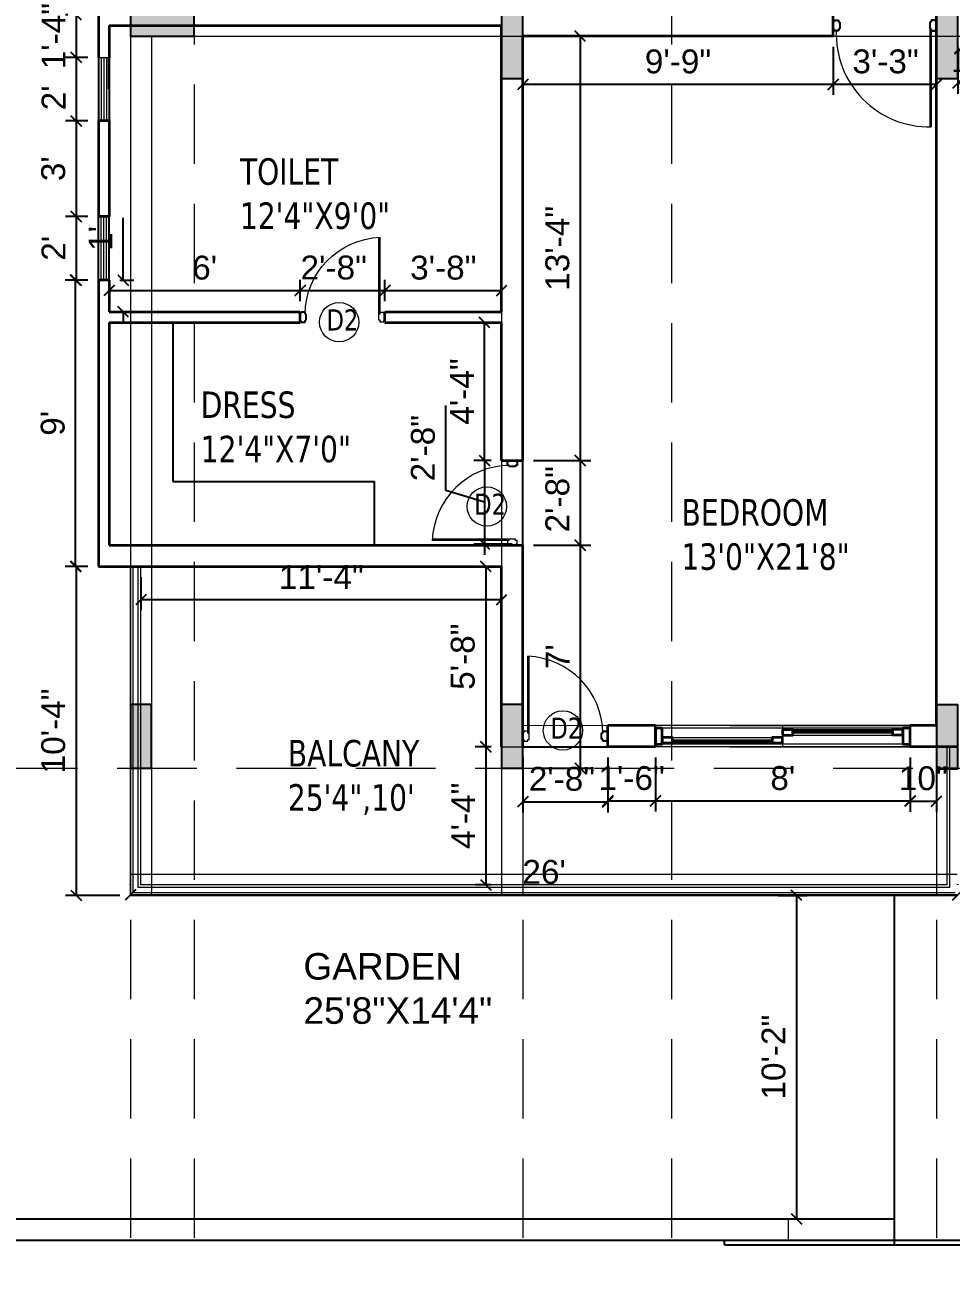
# Model space of a CAD drawing. Header units: inches. Extents: x 127248 to 130601, y 247968 to 250486.
# Drawn here: x 129869.2 to 130218.5, y 249375.8 to 249843.5 of the extents above; entities that cross this region are included whole.
import ezdxf

# ---------------------------------------------------------------- set-up
doc = ezdxf.new("R2010")
doc.units = ezdxf.units.IN
doc.header["$LTSCALE"] = 10
doc.header["$MEASUREMENT"] = 0
doc.header["$PDMODE"] = 35
doc.linetypes.add('DASHED2', pattern=[0.375, 0.25, -0.125])
doc.layers.get('0').update_dxf_attribs({"linetype": 'CONTINUOUS'})
doc.layers.get('Defpoints').update_dxf_attribs({"linetype": 'CONTINUOUS'})
for name, color, linetype, lineweight in [('beam', 1, 'CONTINUOUS', 20), ('elevation wall', 255, 'CONTINUOUS', 5), ('FACE LINE', 254, 'CONTINUOUS', 15), ('Frame', 35, 'CONTINUOUS', 25), ('TEXT', 254, 'CONTINUOUS', 25), ('wall final', 7, 'CONTINUOUS', 35), ('WALL HATCH', 250, 'CONTINUOUS', 35), ('walls', 7, 'CONTINUOUS', 15), ('window', 150, 'CONTINUOUS', 15)]:
    doc.layers.add(name, color=color, linetype=linetype, lineweight=lineweight)
for name, color, linetype, lineweight, true_color in [('dimention', 7, 'CONTINUOUS', 9, 0x242424), ('DOOR', 7, 'CONTINUOUS', 15, 0x994d00), ('glass window', 7, 'CONTINUOUS', 20, 0x148aff)]:
    doc.layers.add(name, color=color, linetype=linetype, lineweight=lineweight, true_color=true_color)
doc.layers.add('dimn', color=250, linetype='CONTINUOUS')
doc.layers.add('PRESENT', color=254, linetype='CONTINUOUS')
doc.styles.add('10', font='arial.ttf', dxfattribs={"height": 9})
doc.styles.add('atul', font='arial.ttf', dxfattribs={"height": 3})
doc.styles.add('SANJAY', font='impact.ttf', dxfattribs={"width": 0.9, "height": 18})
doc.dimstyles.new('FOOTING', dxfattribs={"dimscale": 4, "dimtxt": 18, "dimasz": 3, "dimexe": 1, "dimexo": 1, "dimgap": 2, "dimtad": 1, "dimdec": 0, "dimzin": 0, "dimdsep": 46, "dimlunit": 4, "dimtxsty": 'SANJAY', "dimblk": 'ARCHTICK', "dimcen": 0.09, "dimclrd": 8, "dimclre": 8, "dimclrt": 7, "dimaunit": 1, "dimazin": 0, "dimtfac": 1, "dimtdec": 0, "dimtofl": 0, "dimtmove": 0, "dimatfit": 0, "dimfxl": 1, "dimtolj": 1, "dimtzin": 0, "dimlwd": -1, "dimlwe": -1, "dimarcsym": 0})

# ---------------------------------------------------------------- blocks, each defined once
blk = doc.blocks.new('_Oblique')
at = {"color": 0, "linetype": 'ByBlock', "lineweight": -2}
blk.add_line((-0.5, -0.5), (0.5, 0.5), dxfattribs=at)
blk = doc.blocks.new('*D63')
at = {"layer": 'Defpoints', "color": 0, "transparency": 16777216}
for p in [(129901.02, 249747.22), (129906.28, 249747.22), (129901.02, 249735.22)]:
    blk.add_point(p, dxfattribs=at)
at = {"layer": 'dimn', "color": 8, "transparency": 16777216}
for p, q in [((129906.28, 249747.22), (129906.28, 249770.65)), ((129905.02, 249747.22), (129910.28, 249747.22)), ((129905.02, 249735.22), (129910.28, 249735.22)), ((129906.28, 249735.22), (129906.28, 249731.22))]:
    blk.add_line(p, q, dxfattribs=at)
at = {"layer": 'dimn', "color": 8, "transparency": 16777216, "xscale": 4, "yscale": 4, "zscale": 4}
for p, rotation in [((129906.28, 249747.22), 270), ((129906.28, 249735.22), 90)]:
    blk.add_blockref('_Oblique', p, dxfattribs=dict(at, rotation=rotation))
at = {"layer": 'dimn', "color": 181, "transparency": 16777216, "insert": (129897.77, 249762.93), "char_height": 9, "attachment_point": 5, "rotation": 90, "style": '10'}
blk.add_mtext("\\A1;1'", dxfattribs=at)
blk = doc.blocks.new('*D64')
at = {"layer": 'Defpoints', "color": 0, "transparency": 16777216}
for p in [(129973.02, 249743.27), (129901.02, 249735.22), (129973.02, 249735.22)]:
    blk.add_point(p, dxfattribs=at)
at = {"layer": 'dimn', "color": 8, "transparency": 16777216}
for p, q in [((129901.02, 249739.22), (129901.02, 249747.27)), ((129973.02, 249739.22), (129973.02, 249747.27)), ((129901.02, 249743.27), (129973.02, 249743.27))]:
    blk.add_line(p, q, dxfattribs=at)
at = {"layer": 'dimn', "color": 8, "transparency": 16777216, "xscale": 4, "yscale": 4, "zscale": 4, "rotation": 180}
blk.add_blockref('_Oblique', (129901.02, 249743.27), dxfattribs=at)
at = {"layer": 'dimn', "color": 8, "transparency": 16777216, "xscale": 4, "yscale": 4, "zscale": 4}
blk.add_blockref('_Oblique', (129973.02, 249743.27), dxfattribs=at)
at = {"layer": 'dimn', "color": 181, "transparency": 16777216, "insert": (129937.02, 249751.87), "char_height": 9, "attachment_point": 5, "style": '10'}
blk.add_mtext("\\A1;6'", dxfattribs=at)
blk = doc.blocks.new('*D65')
at = {"layer": 'Defpoints', "color": 0, "transparency": 16777216}
for p in [(130057.02, 249571.22), (130089.02, 249571.22), (130089.02, 249550.51)]:
    blk.add_point(p, dxfattribs=at)
at = {"layer": 'dimn', "color": 8, "transparency": 16777216}
for p, q in [((130057.02, 249567.22), (130057.02, 249546.51)), ((130089.02, 249567.22), (130089.02, 249546.51)), ((130057.02, 249550.51), (130089.02, 249550.51))]:
    blk.add_line(p, q, dxfattribs=at)
at = {"layer": 'dimn', "color": 8, "transparency": 16777216, "xscale": 4, "yscale": 4, "zscale": 4, "rotation": 180}
blk.add_blockref('_Oblique', (130057.02, 249550.51), dxfattribs=at)
at = {"layer": 'dimn', "color": 8, "transparency": 16777216, "xscale": 4, "yscale": 4, "zscale": 4}
blk.add_blockref('_Oblique', (130089.02, 249550.51), dxfattribs=at)
at = {"layer": 'dimn', "color": 181, "transparency": 16777216, "insert": (130071.75, 249559.1), "char_height": 9, "attachment_point": 5, "style": '10'}
blk.add_mtext('\\A1;2\'-8"', dxfattribs=at)
blk = doc.blocks.new('*D66')
at = {"layer": 'Defpoints', "color": 0, "transparency": 16777216}
for p in [(130221.02, 249839.22), (130241.02, 249839.22), (130241.02, 249821.5)]:
    blk.add_point(p, dxfattribs=at)
at = {"layer": 'dimn', "color": 8, "transparency": 16777216}
for p, q in [((130221.02, 249835.22), (130221.02, 249817.5)), ((130241.02, 249835.22), (130241.02, 249817.5)), ((130221.02, 249821.5), (130241.02, 249821.5))]:
    blk.add_line(p, q, dxfattribs=at)
at = {"layer": 'dimn', "color": 8, "transparency": 16777216, "xscale": 4, "yscale": 4, "zscale": 4, "rotation": 180}
blk.add_blockref('_Oblique', (130221.02, 249821.5), dxfattribs=at)
at = {"layer": 'dimn', "color": 8, "transparency": 16777216, "xscale": 4, "yscale": 4, "zscale": 4}
blk.add_blockref('_Oblique', (130241.02, 249821.5), dxfattribs=at)
at = {"layer": 'dimn', "color": 181, "transparency": 16777216, "insert": (130231.02, 249830.09), "char_height": 9, "attachment_point": 5, "style": '10'}
blk.add_mtext('\\A1;1\'-8"', dxfattribs=at)
blk = doc.blocks.new('*D79')
at = {"layer": 'Defpoints', "color": 0, "transparency": 16777216}
for p in [(130049.02, 249639.22), (130043, 249571.22), (130049.02, 249571.22)]:
    blk.add_point(p, dxfattribs=at)
at = {"layer": 'dimn', "color": 8, "transparency": 16777216}
for p, q in [((130045.02, 249639.22), (130039, 249639.22)), ((130043, 249639.22), (130043, 249571.22)), ((130045.02, 249571.22), (130039, 249571.22))]:
    blk.add_line(p, q, dxfattribs=at)
at = {"layer": 'dimn', "color": 8, "transparency": 16777216, "xscale": 4, "yscale": 4, "zscale": 4}
for p, rotation in [((130043, 249639.22), 90), ((130043, 249571.22), 270)]:
    blk.add_blockref('_Oblique', p, dxfattribs=dict(at, rotation=rotation))
at = {"layer": 'dimn', "color": 181, "transparency": 16777216, "insert": (130034.4, 249605.22), "char_height": 9, "attachment_point": 5, "rotation": 90, "style": '10'}
blk.add_mtext('\\A1;5\'-8"', dxfattribs=at)
blk = doc.blocks.new('frame')
at = {"layer": 'Frame'}
for p, q in [((127209.08, 247586.17), (127209.08, 247583.17)), ((127209.58, 247586.17), (127209.08, 247586.17)), ((127209.58, 247586.67), (127209.58, 247586.17)), ((127209.58, 247586.67), (127211.08, 247586.67)), ((127211.08, 247586.67), (127211.08, 247585.92)), ((127211.08, 247585.92), (127211.58, 247585.92)), ((127211.58, 247585.92), (127211.58, 247583.42)), ((127209.58, 247583.17), (127209.08, 247583.17)), ((127209.58, 247583.17), (127209.58, 247582.67)), ((127211.08, 247582.67), (127209.58, 247582.67)), ((127211.08, 247583.42), (127211.08, 247582.67)), ((127211.08, 247583.42), (127211.58, 247583.42))]:
    blk.add_line(p, q, dxfattribs=at)
blk = doc.blocks.new('DSGS')
at = {"layer": 'DOOR'}
for p, q in [((145848.8, 255487.06), (145848.8, 255516.05)), ((145848.8, 255487.06), (145848.8, 255516.05)), ((145849.27, 255487.06), (145849.27, 255516.05)), ((145849.27, 255487.06), (145849.27, 255516.05)), ((145846.94, 255484.51), (145846.94, 255487.3)), ((145847.41, 255487.3), (145846.94, 255487.3)), ((145847.41, 255484.51), (145846.94, 255484.51)), ((145847.41, 255487.3), (145847.41, 255487.76)), ((145848.8, 255487.76), (145847.41, 255487.76)), ((145847.41, 255484.05), (145847.41, 255484.51)), ((145847.41, 255484.05), (145848.8, 255484.05)), ((145848.8, 255487.06), (145848.8, 255487.76)), ((145848.8, 255487.06), (145849.27, 255487.06)), ((145848.8, 255484.05), (145848.8, 255484.74)), ((145848.8, 255484.74), (145849.27, 255484.74)), ((145849.27, 255484.74), (145849.27, 255487.06))]:
    blk.add_line(p, q, dxfattribs=at)
blk.add_arc((145847.73, 255486.71), 29.36, 0.6988, 87.9023, dxfattribs=at)
blk.add_arc((145847.73, 255486.71), 29.36, 0.6988, 87.9023, dxfattribs=at)
at = {"layer": 'DOOR', "xscale": 0.928183188836556, "yscale": 0.928183188836556, "zscale": 0.928183188836556, "rotation": 180}
blk.add_blockref('frame', (263952.27, 485289.83), dxfattribs=at)
blk = doc.blocks.new('rgg')
at = {"layer": 'DOOR'}
for p, q in [((137132.11, 254652.55), (137132.11, 254615.6)), ((137132.61, 254652.55), (137132.61, 254615.6))]:
    blk.add_line(p, q, dxfattribs=at)
blk.add_arc((137131.87, 254650.7), 35.11, 177.8373, 271.2029, dxfattribs=at)
at = {"layer": 'DOOR', "xscale": 1.005382328876294, "yscale": 1.005382328876294, "zscale": 1.005382328876294}
blk.add_blockref('frame', (9201.86, 5736.55), dxfattribs=at)
at = {"layer": 'DOOR', "extrusion": (0, 0, -1), "xscale": 1.005382328876294, "yscale": 1.005382328876294, "zscale": -1.005382328905398}
blk.add_blockref('frame', (-265028.38, 5736.55), dxfattribs=at)
blk = doc.blocks.new('*D85')
at = {"layer": 'Defpoints', "color": 0, "transparency": 16777216}
for p in [(130057.02, 249839.22), (130057.02, 249679.21), (130078.65, 249679.21)]:
    blk.add_point(p, dxfattribs=at)
at = {"layer": 'dimn', "color": 8, "transparency": 16777216}
for p, q in [((130061.02, 249839.22), (130082.65, 249839.22)), ((130078.65, 249839.22), (130078.65, 249679.21)), ((130061.02, 249679.21), (130082.65, 249679.21))]:
    blk.add_line(p, q, dxfattribs=at)
at = {"layer": 'dimn', "color": 8, "transparency": 16777216, "xscale": 4, "yscale": 4, "zscale": 4}
for p, rotation in [((130078.65, 249839.22), 90), ((130078.65, 249679.21), 270)]:
    blk.add_blockref('_Oblique', p, dxfattribs=dict(at, rotation=rotation))
at = {"layer": 'dimn', "color": 181, "transparency": 16777216, "insert": (130070.06, 249759.21), "char_height": 9, "attachment_point": 5, "rotation": 90, "style": '10'}
blk.add_mtext('\\A1;13\'-4"', dxfattribs=at)
blk = doc.blocks.new('rqrw')
at = {"layer": 'DOOR'}
for p, q in [((153441.89, 253052.5), (153479.41, 253052.5)), ((153487.29, 253055.4), (153524.8, 253055.4)), ((153487.29, 253053.4), (153524.8, 253053.4)), ((153441.89, 253050.5), (153479.41, 253050.5))]:
    blk.add_line(p, q, dxfattribs=at)
at = {"layer": 'elevation wall'}
for p, q in [((153531.45, 253057), (153435.45, 253057)), ((153531.45, 253057), (153435.45, 253057)), ((153531.45, 253057), (153435.45, 253057)), ((153483.35, 253057), (153483.35, 253049)), ((153531.45, 253056), (153435.45, 253056)), ((153531.45, 253050), (153435.45, 253050)), ((153531.45, 253049), (153435.45, 253049)), ((153531.45, 253049), (153435.45, 253049)), ((153531.45, 253049), (153435.45, 253049))]:
    blk.add_line(p, q, dxfattribs=at)
at = {"layer": 'wall final'}
for points in [[(153435.45, 253050), (153437.97, 253050), (153437.97, 253056), (153435.45, 253056)], [(153438, 253050.5), (153441.89, 253050.5), (153441.89, 253052.5), (153438, 253052.5)], [(153479.41, 253050.5), (153483.31, 253050.5), (153483.31, 253052.5), (153479.41, 253052.5)], [(153483.39, 253053.4), (153487.29, 253053.4), (153487.29, 253055.4), (153483.39, 253055.4)], [(153528.69, 253055.5), (153524.79, 253055.5), (153524.79, 253053.5), (153528.69, 253053.5)], [(153531.43, 253056), (153528.71, 253056), (153528.71, 253050), (153531.43, 253050)]]:
    blk.add_lwpolyline(points, close=True, dxfattribs=at)
at = {"layer": 'window'}
for points in [[(153441.89, 253052.5), (153479.41, 253052.5), (153479.41, 253050.5), (153441.89, 253050.5)], [(153487.29, 253053.4), (153524.8, 253053.4), (153524.8, 253055.4), (153487.29, 253055.4)], [(153487.29, 253054.3), (153524.8, 253054.3), (153524.8, 253054.9), (153487.29, 253054.9)], [(153487.29, 253054.6), (153524.8, 253054.6), (153524.8, 253054.8), (153487.29, 253054.8)], [(153441.89, 253051.6), (153479.41, 253051.6), (153479.41, 253051), (153441.89, 253051)], [(153441.89, 253051.3), (153479.41, 253051.3), (153479.41, 253051.1), (153441.89, 253051.1)]]:
    blk.add_lwpolyline(points, close=True, dxfattribs=at)
blk = doc.blocks.new('*D86')
at = {"layer": 'Defpoints', "color": 0, "transparency": 16777216}
for p in [(129897.02, 249847.22), (129888.57, 249831.22), (129897.02, 249831.22)]:
    blk.add_point(p, dxfattribs=at)
at = {"layer": 'dimn', "color": 8, "transparency": 16777216}
for p, q in [((129893.02, 249847.22), (129884.57, 249847.22)), ((129888.57, 249847.22), (129888.57, 249831.22)), ((129893.02, 249831.22), (129884.57, 249831.22))]:
    blk.add_line(p, q, dxfattribs=at)
at = {"layer": 'dimn', "color": 8, "transparency": 16777216, "xscale": 4, "yscale": 4, "zscale": 4}
for p, rotation in [((129888.57, 249847.22), 90), ((129888.57, 249831.22), 270)]:
    blk.add_blockref('_Oblique', p, dxfattribs=dict(at, rotation=rotation))
at = {"layer": 'dimn', "color": 181, "transparency": 16777216, "insert": (129880.05, 249839.22), "char_height": 9, "attachment_point": 5, "rotation": 90, "style": '10'}
blk.add_mtext('\\A1;1\'-4"', dxfattribs=at)
blk = doc.blocks.new('*D87')
at = {"layer": 'Defpoints', "color": 0, "transparency": 16777216}
for p in [(129897.02, 249831.22), (129888.59, 249807.22), (129897.02, 249807.22)]:
    blk.add_point(p, dxfattribs=at)
at = {"layer": 'dimn', "color": 8, "transparency": 16777216}
for p, q in [((129893.02, 249831.22), (129884.59, 249831.22)), ((129888.59, 249831.22), (129888.59, 249807.22)), ((129893.02, 249807.22), (129884.59, 249807.22))]:
    blk.add_line(p, q, dxfattribs=at)
at = {"layer": 'dimn', "color": 8, "transparency": 16777216, "xscale": 4, "yscale": 4, "zscale": 4}
for p, rotation in [((129888.59, 249831.22), 90), ((129888.59, 249807.22), 270)]:
    blk.add_blockref('_Oblique', p, dxfattribs=dict(at, rotation=rotation))
at = {"layer": 'dimn', "color": 181, "transparency": 16777216, "insert": (129880.07, 249815.93), "char_height": 9, "attachment_point": 5, "rotation": 90, "style": '10'}
blk.add_mtext("\\A1;2'", dxfattribs=at)
blk = doc.blocks.new('*D88')
at = {"layer": 'Defpoints', "color": 0, "transparency": 16777216}
for p in [(129897.02, 249807.22), (129888.57, 249771.22), (129897.02, 249771.22)]:
    blk.add_point(p, dxfattribs=at)
at = {"layer": 'dimn', "color": 8, "transparency": 16777216}
for p, q in [((129893.02, 249807.22), (129884.57, 249807.22)), ((129888.57, 249807.22), (129888.57, 249771.22)), ((129893.02, 249771.22), (129884.57, 249771.22))]:
    blk.add_line(p, q, dxfattribs=at)
at = {"layer": 'dimn', "color": 8, "transparency": 16777216, "xscale": 4, "yscale": 4, "zscale": 4}
for p, rotation in [((129888.57, 249807.22), 90), ((129888.57, 249771.22), 270)]:
    blk.add_blockref('_Oblique', p, dxfattribs=dict(at, rotation=rotation))
at = {"layer": 'dimn', "color": 181, "transparency": 16777216, "insert": (129879.97, 249789.22), "char_height": 9, "attachment_point": 5, "rotation": 90, "style": '10'}
blk.add_mtext("\\A1;3'", dxfattribs=at)
blk = doc.blocks.new('*D89')
at = {"layer": 'Defpoints', "color": 0, "transparency": 16777216}
for p in [(129897.02, 249771.22), (129888.57, 249747.22), (129897.02, 249747.22)]:
    blk.add_point(p, dxfattribs=at)
at = {"layer": 'dimn', "color": 8, "transparency": 16777216}
for p, q in [((129893.02, 249771.22), (129884.57, 249771.22)), ((129888.57, 249771.22), (129888.57, 249747.22)), ((129893.02, 249747.22), (129884.57, 249747.22))]:
    blk.add_line(p, q, dxfattribs=at)
at = {"layer": 'dimn', "color": 8, "transparency": 16777216, "xscale": 4, "yscale": 4, "zscale": 4}
for p, rotation in [((129888.57, 249771.22), 90), ((129888.57, 249747.22), 270)]:
    blk.add_blockref('_Oblique', p, dxfattribs=dict(at, rotation=rotation))
at = {"layer": 'dimn', "color": 181, "transparency": 16777216, "insert": (129880.05, 249759.22), "char_height": 9, "attachment_point": 5, "rotation": 90, "style": '10'}
blk.add_mtext("\\A1;2'", dxfattribs=at)
blk = doc.blocks.new('*D90')
at = {"layer": 'Defpoints', "color": 0, "transparency": 16777216}
for p in [(129897.02, 249639.22), (129888.57, 249515.22), (129909.02, 249515.22)]:
    blk.add_point(p, dxfattribs=at)
at = {"layer": 'dimn', "color": 8, "transparency": 16777216}
for p, q in [((129893.02, 249639.22), (129884.57, 249639.22)), ((129888.57, 249639.22), (129888.57, 249515.22)), ((129905.02, 249515.22), (129884.57, 249515.22))]:
    blk.add_line(p, q, dxfattribs=at)
at = {"layer": 'dimn', "color": 8, "transparency": 16777216, "xscale": 4, "yscale": 4, "zscale": 4}
for p, rotation in [((129888.57, 249639.22), 90), ((129888.57, 249515.22), 270)]:
    blk.add_blockref('_Oblique', p, dxfattribs=dict(at, rotation=rotation))
at = {"layer": 'dimn', "color": 181, "transparency": 16777216, "insert": (129879.97, 249577.22), "char_height": 9, "attachment_point": 5, "rotation": 90, "style": '10'}
blk.add_mtext('\\A1;10\'-4"', dxfattribs=at)
blk = doc.blocks.new('*D91')
at = {"layer": 'Defpoints', "color": 0, "transparency": 16777216}
for p in [(130089.02, 249571.22), (130107.02, 249571.22), (130107.02, 249550.81)]:
    blk.add_point(p, dxfattribs=at)
at = {"layer": 'dimn', "color": 8, "transparency": 16777216}
for p, q in [((130089.02, 249567.22), (130089.02, 249546.81)), ((130107.02, 249567.22), (130107.02, 249546.81)), ((130089.02, 249550.81), (130107.02, 249550.81))]:
    blk.add_line(p, q, dxfattribs=at)
at = {"layer": 'dimn', "color": 8, "transparency": 16777216, "xscale": 4, "yscale": 4, "zscale": 4, "rotation": 180}
blk.add_blockref('_Oblique', (130089.02, 249550.81), dxfattribs=at)
at = {"layer": 'dimn', "color": 8, "transparency": 16777216, "xscale": 4, "yscale": 4, "zscale": 4}
blk.add_blockref('_Oblique', (130107.02, 249550.81), dxfattribs=at)
at = {"layer": 'dimn', "color": 181, "transparency": 16777216, "insert": (130098.02, 249559.4), "char_height": 9, "attachment_point": 5, "style": '10'}
blk.add_mtext('\\A1;1\'-6"', dxfattribs=at)
blk = doc.blocks.new('*D92')
at = {"layer": 'Defpoints', "color": 0, "transparency": 16777216}
for p in [(130107.02, 249571.22), (130203.02, 249571.22), (130203.02, 249550.81)]:
    blk.add_point(p, dxfattribs=at)
at = {"layer": 'dimn', "color": 8, "transparency": 16777216}
for p, q in [((130107.02, 249567.22), (130107.02, 249546.81)), ((130203.02, 249567.22), (130203.02, 249546.81)), ((130107.02, 249550.81), (130203.02, 249550.81))]:
    blk.add_line(p, q, dxfattribs=at)
at = {"layer": 'dimn', "color": 8, "transparency": 16777216, "xscale": 4, "yscale": 4, "zscale": 4, "rotation": 180}
blk.add_blockref('_Oblique', (130107.02, 249550.81), dxfattribs=at)
at = {"layer": 'dimn', "color": 8, "transparency": 16777216, "xscale": 4, "yscale": 4, "zscale": 4}
blk.add_blockref('_Oblique', (130203.02, 249550.81), dxfattribs=at)
at = {"layer": 'dimn', "color": 181, "transparency": 16777216, "insert": (130155.02, 249559.4), "char_height": 9, "attachment_point": 5, "style": '10'}
blk.add_mtext("\\A1;8'", dxfattribs=at)
blk = doc.blocks.new('*D93')
at = {"layer": 'Defpoints', "color": 0, "transparency": 16777216}
for p in [(130057.02, 249679.21), (130057.02, 249647.22), (130078.65, 249647.22)]:
    blk.add_point(p, dxfattribs=at)
at = {"layer": 'dimn', "color": 8, "transparency": 16777216}
for p, q in [((130061.02, 249679.21), (130082.65, 249679.21)), ((130078.65, 249679.21), (130078.65, 249647.22)), ((130061.02, 249647.22), (130082.65, 249647.22))]:
    blk.add_line(p, q, dxfattribs=at)
at = {"layer": 'dimn', "color": 8, "transparency": 16777216, "xscale": 4, "yscale": 4, "zscale": 4}
for p, rotation in [((130078.65, 249679.21), 90), ((130078.65, 249647.22), 270)]:
    blk.add_blockref('_Oblique', p, dxfattribs=dict(at, rotation=rotation))
at = {"layer": 'dimn', "color": 181, "transparency": 16777216, "insert": (130070.06, 249664.58), "char_height": 9, "attachment_point": 5, "rotation": 90, "style": '10'}
blk.add_mtext('\\A1;2\'-8"', dxfattribs=at)
blk = doc.blocks.new('*D104')
at = {"layer": 'Defpoints', "color": 0, "transparency": 16777216}
for p in [(130174.02, 249839.22), (130213.02, 249839.22), (130174.02, 249821.03)]:
    blk.add_point(p, dxfattribs=at)
at = {"layer": 'dimn', "color": 8, "transparency": 16777216}
for p, q in [((130174.02, 249835.22), (130174.02, 249817.03)), ((130213.02, 249835.22), (130213.02, 249817.03)), ((130213.02, 249821.03), (130174.02, 249821.03))]:
    blk.add_line(p, q, dxfattribs=at)
at = {"layer": 'dimn', "color": 8, "transparency": 16777216, "xscale": 4, "yscale": 4, "zscale": 4, "rotation": 180}
blk.add_blockref('_Oblique', (130174.02, 249821.03), dxfattribs=at)
at = {"layer": 'dimn', "color": 8, "transparency": 16777216, "xscale": 4, "yscale": 4, "zscale": 4}
blk.add_blockref('_Oblique', (130213.02, 249821.03), dxfattribs=at)
at = {"layer": 'dimn', "color": 181, "transparency": 16777216, "insert": (130193.77, 249829.63), "char_height": 9, "attachment_point": 5, "style": '10'}
blk.add_mtext('\\A1;3\'-3"', dxfattribs=at)
blk = doc.blocks.new('*D105')
at = {"layer": 'Defpoints', "color": 0, "transparency": 16777216}
for p in [(130057.02, 249839.22), (130174.02, 249839.22), (130057.02, 249821.03)]:
    blk.add_point(p, dxfattribs=at)
at = {"layer": 'dimn', "color": 8, "transparency": 16777216}
for p, q in [((130057.02, 249835.22), (130057.02, 249817.03)), ((130174.02, 249835.22), (130174.02, 249817.03)), ((130174.02, 249821.03), (130057.02, 249821.03))]:
    blk.add_line(p, q, dxfattribs=at)
at = {"layer": 'dimn', "color": 8, "transparency": 16777216, "xscale": 4, "yscale": 4, "zscale": 4, "rotation": 180}
blk.add_blockref('_Oblique', (130057.02, 249821.03), dxfattribs=at)
at = {"layer": 'dimn', "color": 8, "transparency": 16777216, "xscale": 4, "yscale": 4, "zscale": 4}
blk.add_blockref('_Oblique', (130174.02, 249821.03), dxfattribs=at)
at = {"layer": 'dimn', "color": 181, "transparency": 16777216, "insert": (130115.52, 249829.62), "char_height": 9, "attachment_point": 5, "style": '10'}
blk.add_mtext('\\A1;9\'-9"', dxfattribs=at)
blk = doc.blocks.new('*D106')
at = {"layer": 'Defpoints', "color": 0, "transparency": 16777216}
for p in [(129913.02, 249639.22), (130049.02, 249639.22), (130049.02, 249626.72)]:
    blk.add_point(p, dxfattribs=at)
at = {"layer": 'dimn', "color": 8, "transparency": 16777216}
for p, q in [((129913.02, 249635.22), (129913.02, 249622.72)), ((130049.02, 249635.22), (130049.02, 249622.72)), ((129913.02, 249626.72), (130049.02, 249626.72))]:
    blk.add_line(p, q, dxfattribs=at)
at = {"layer": 'dimn', "color": 8, "transparency": 16777216, "xscale": 4, "yscale": 4, "zscale": 4, "rotation": 180}
blk.add_blockref('_Oblique', (129913.02, 249626.72), dxfattribs=at)
at = {"layer": 'dimn', "color": 8, "transparency": 16777216, "xscale": 4, "yscale": 4, "zscale": 4}
blk.add_blockref('_Oblique', (130049.02, 249626.72), dxfattribs=at)
at = {"layer": 'dimn', "color": 181, "transparency": 16777216, "insert": (129981.02, 249635.23), "char_height": 9, "attachment_point": 5, "style": '10'}
blk.add_mtext('\\A1;11\'-4"', dxfattribs=at)
blk = doc.blocks.new('*D112')
at = {"layer": 'Defpoints', "color": 0, "transparency": 16777216}
for p in [(130042.57, 249731.22), (130049.02, 249731.22), (130049.02, 249679.21)]:
    blk.add_point(p, dxfattribs=at)
at = {"layer": 'dimn', "color": 8, "transparency": 16777216}
for p, q in [((130045.02, 249731.22), (130038.57, 249731.22)), ((130042.57, 249679.21), (130042.57, 249731.22)), ((130045.02, 249679.21), (130038.57, 249679.21))]:
    blk.add_line(p, q, dxfattribs=at)
at = {"layer": 'dimn', "color": 8, "transparency": 16777216, "xscale": 4, "yscale": 4, "zscale": 4}
for p, rotation in [((130042.57, 249731.22), 90), ((130042.57, 249679.21), 270)]:
    blk.add_blockref('_Oblique', p, dxfattribs=dict(at, rotation=rotation))
at = {"layer": 'dimn', "color": 181, "transparency": 16777216, "insert": (130034.07, 249705.21), "char_height": 9, "attachment_point": 5, "rotation": 90, "style": '10'}
blk.add_mtext('\\A1;4\'-4"', dxfattribs=at)
blk = doc.blocks.new('*D113')
at = {"layer": 'Defpoints', "color": 0, "transparency": 16777216}
for p in [(130005.02, 249743.31), (129973.02, 249735.22), (130005.02, 249735.22)]:
    blk.add_point(p, dxfattribs=at)
at = {"layer": 'dimn', "color": 8, "transparency": 16777216}
for p, q in [((129973.02, 249739.22), (129973.02, 249747.31)), ((130005.02, 249739.22), (130005.02, 249747.31)), ((129973.02, 249743.31), (130005.02, 249743.31))]:
    blk.add_line(p, q, dxfattribs=at)
at = {"layer": 'dimn', "color": 8, "transparency": 16777216, "xscale": 4, "yscale": 4, "zscale": 4, "rotation": 180}
blk.add_blockref('_Oblique', (129973.02, 249743.31), dxfattribs=at)
at = {"layer": 'dimn', "color": 8, "transparency": 16777216, "xscale": 4, "yscale": 4, "zscale": 4}
blk.add_blockref('_Oblique', (130005.02, 249743.31), dxfattribs=at)
at = {"layer": 'dimn', "color": 181, "transparency": 16777216, "insert": (129985.7, 249751.9), "char_height": 9, "attachment_point": 5, "style": '10'}
blk.add_mtext('\\A1;2\'-8"', dxfattribs=at)
blk = doc.blocks.new('*D114')
at = {"layer": 'Defpoints', "color": 0, "transparency": 16777216}
for p in [(130049.02, 249743.26), (130005.02, 249735.22), (130049.02, 249735.22)]:
    blk.add_point(p, dxfattribs=at)
at = {"layer": 'dimn', "color": 8, "transparency": 16777216}
for p, q in [((130005.02, 249739.22), (130005.02, 249747.26)), ((130049.02, 249739.22), (130049.02, 249747.26)), ((130005.02, 249743.26), (130049.02, 249743.26))]:
    blk.add_line(p, q, dxfattribs=at)
at = {"layer": 'dimn', "color": 8, "transparency": 16777216, "xscale": 4, "yscale": 4, "zscale": 4, "rotation": 180}
blk.add_blockref('_Oblique', (130005.02, 249743.26), dxfattribs=at)
at = {"layer": 'dimn', "color": 8, "transparency": 16777216, "xscale": 4, "yscale": 4, "zscale": 4}
blk.add_blockref('_Oblique', (130049.02, 249743.26), dxfattribs=at)
at = {"layer": 'dimn', "color": 181, "transparency": 16777216, "insert": (130027.02, 249751.86), "char_height": 9, "attachment_point": 5, "style": '10'}
blk.add_mtext('\\A1;3\'-8"', dxfattribs=at)
blk = doc.blocks.new('*D225')
at = {"layer": 'Defpoints', "color": 0, "transparency": 16777216}
for p in [(130213.02, 249571.96), (130203.02, 249571.22), (130213.02, 249550.73)]:
    blk.add_point(p, dxfattribs=at)
at = {"layer": 'dimn', "color": 8, "transparency": 16777216}
for p, q in [((130213.02, 249567.96), (130213.02, 249546.73)), ((130203.02, 249567.22), (130203.02, 249546.73)), ((130203.02, 249550.73), (130213.02, 249550.73))]:
    blk.add_line(p, q, dxfattribs=at)
at = {"layer": 'dimn', "color": 8, "transparency": 16777216, "xscale": 4, "yscale": 4, "zscale": 4, "rotation": 180}
blk.add_blockref('_Oblique', (130203.02, 249550.73), dxfattribs=at)
at = {"layer": 'dimn', "color": 8, "transparency": 16777216, "xscale": 4, "yscale": 4, "zscale": 4}
blk.add_blockref('_Oblique', (130213.02, 249550.73), dxfattribs=at)
at = {"layer": 'dimn', "color": 181, "transparency": 16777216, "insert": (130208.02, 249559.32), "char_height": 9, "attachment_point": 5, "style": '10'}
blk.add_mtext('\\A1;10"', dxfattribs=at)
blk = doc.blocks.new('*D241')
at = {"layer": 'Defpoints', "color": 0, "transparency": 16777216}
for p in [(129888.38, 249747.22), (129897.02, 249747.22), (129897.02, 249639.22)]:
    blk.add_point(p, dxfattribs=at)
at = {"layer": 'dimn', "color": 8, "transparency": 16777216}
for p, q in [((129893.02, 249747.22), (129884.38, 249747.22)), ((129888.38, 249639.22), (129888.38, 249747.22)), ((129893.02, 249639.22), (129884.38, 249639.22))]:
    blk.add_line(p, q, dxfattribs=at)
at = {"layer": 'dimn', "color": 8, "transparency": 16777216, "xscale": 4, "yscale": 4, "zscale": 4}
for p, rotation in [((129888.38, 249747.22), 90), ((129888.38, 249639.22), 270)]:
    blk.add_blockref('_Oblique', p, dxfattribs=dict(at, rotation=rotation))
at = {"layer": 'dimn', "color": 181, "transparency": 16777216, "insert": (129879.79, 249693.22), "char_height": 9, "attachment_point": 5, "rotation": 90, "style": '10'}
blk.add_mtext("\\A1;9'", dxfattribs=at)
blk = doc.blocks.new('*D242')
at = {"layer": 'Defpoints', "color": 0, "transparency": 16777216}
for p in [(130149.31, 249515.22), (130149.99, 249393.22), (130160.16, 249393.22)]:
    blk.add_point(p, dxfattribs=at)
at = {"layer": 'dimn', "color": 8, "transparency": 16777216}
for p, q in [((130153.31, 249515.22), (130164.16, 249515.22)), ((130160.16, 249515.22), (130160.16, 249393.22)), ((130153.99, 249393.22), (130164.16, 249393.22))]:
    blk.add_line(p, q, dxfattribs=at)
at = {"layer": 'dimn', "color": 8, "transparency": 16777216, "xscale": 4, "yscale": 4, "zscale": 4}
for p, rotation in [((130160.16, 249515.22), 90), ((130160.16, 249393.22), 270)]:
    blk.add_blockref('_Oblique', p, dxfattribs=dict(at, rotation=rotation))
at = {"layer": 'dimn', "color": 181, "transparency": 16777216, "insert": (130151.57, 249454.22), "char_height": 9, "attachment_point": 5, "rotation": 90, "style": '10'}
blk.add_mtext('\\A1;10\'-2"', dxfattribs=at)
blk = doc.blocks.new('*D245')
at = {"layer": 'Defpoints', "color": 0, "transparency": 16777216}
for p in [(129909.02, 249515.22), (130221.02, 249515.4), (130221.02, 249515.22)]:
    blk.add_point(p, dxfattribs=at)
at = {"layer": 'dimn', "color": 8, "transparency": 16777216}
for p, q in [((129909.02, 249519.22), (129909.02, 249519.4)), ((130221.02, 249519.22), (130221.02, 249519.4)), ((129909.02, 249515.4), (130221.02, 249515.4))]:
    blk.add_line(p, q, dxfattribs=at)
at = {"layer": 'dimn', "color": 8, "transparency": 16777216, "xscale": 4, "yscale": 4, "zscale": 4, "rotation": 180}
blk.add_blockref('_Oblique', (129909.02, 249515.4), dxfattribs=at)
at = {"layer": 'dimn', "color": 8, "transparency": 16777216, "xscale": 4, "yscale": 4, "zscale": 4}
blk.add_blockref('_Oblique', (130221.02, 249515.4), dxfattribs=at)
at = {"layer": 'dimn', "color": 181, "transparency": 16777216, "insert": (130065.02, 249524), "char_height": 9, "attachment_point": 5, "style": '10'}
blk.add_mtext("\\A1;26'", dxfattribs=at)
blk = doc.blocks.new('25')
at = {"layer": 'dimn'}
h = blk.add_hatch(color=1, dxfattribs=at)
h.set_gradient(color1=(255, 0, 0), color2=(209, 0, 0), one_color=1, tint=0.41)
h.paths.add_polyline_path([(123975.35, 250765.5), (123983.35, 250765.5), (123983.35, 250789.5), (123975.35, 250789.5)])
blk.add_lwpolyline([(123975.35, 250765.5), (123983.35, 250765.5), (123983.35, 250789.5), (123975.35, 250789.5)], close=True, dxfattribs=at)
blk = doc.blocks.new('32')
at = {"layer": 'WALL HATCH'}
blk.add_line((128054.16, 250820.35), (128062.16, 250820.35), dxfattribs=at)
at = {"layer": 'dimn', "rotation": 270}
blk.add_blockref('25', (-123015.34, 375079.88), dxfattribs=at)
at = {"layer": 'dimn'}
for p in [(3914.81, 315.03), (4078.81, 315.03), (3774.81, 55.03), (3914.81, 55.03), (4078.81, 54.85)]:
    blk.add_blockref('25', p, dxfattribs=at)
blk = doc.blocks.new('*D294')
at = {"layer": 'Defpoints', "color": 0, "ltscale": 0.1, "transparency": 16777216}
for p in [(130057.02, 249647.22), (130057.02, 249563.22), (130078.65, 249563.22)]:
    blk.add_point(p, dxfattribs=at)
at = {"layer": 'dimn', "color": 8, "ltscale": 0.1, "transparency": 16777216}
for p, q in [((130061.02, 249647.22), (130082.65, 249647.22)), ((130078.65, 249647.22), (130078.65, 249563.22)), ((130061.02, 249563.22), (130082.65, 249563.22))]:
    blk.add_line(p, q, dxfattribs=at)
at = {"layer": 'dimn', "color": 8, "ltscale": 0.1, "transparency": 16777216, "xscale": 4, "yscale": 4, "zscale": 4}
for p, rotation in [((130078.65, 249647.22), 90), ((130078.65, 249563.22), 270)]:
    blk.add_blockref('_Oblique', p, dxfattribs=dict(at, rotation=rotation))
at = {"layer": 'dimn', "color": 181, "ltscale": 0.1, "transparency": 16777216, "insert": (130070.15, 249605.22), "char_height": 9, "attachment_point": 5, "rotation": 90, "style": '10'}
blk.add_mtext("\\A1;7'", dxfattribs=at)
blk = doc.blocks.new('*D295')
at = {"layer": 'Defpoints', "color": 0, "ltscale": 0.1, "transparency": 16777216}
for p in [(130049.02, 249679.21), (130042.57, 249647.68), (130057.02, 249647.68)]:
    blk.add_point(p, dxfattribs=at)
at = {"layer": 'dimn', "color": 8, "ltscale": 0.1, "transparency": 16777216}
for p, q in [((130027.97, 249667.82), (130027.97, 249699.9)), ((130042.57, 249679.21), (130042.57, 249683.21)), ((130045.02, 249679.21), (130038.57, 249679.21)), ((130042.57, 249679.21), (130042.57, 249647.68)), ((130042.57, 249663.45), (130027.97, 249667.82)), ((130053.02, 249647.68), (130038.57, 249647.68)), ((130042.57, 249647.68), (130042.57, 249643.68))]:
    blk.add_line(p, q, dxfattribs=at)
at = {"layer": 'dimn', "color": 8, "ltscale": 0.1, "transparency": 16777216, "xscale": 4, "yscale": 4, "zscale": 4}
for p, rotation in [((130042.57, 249679.21), 270), ((130042.57, 249647.68), 90)]:
    blk.add_blockref('_Oblique', p, dxfattribs=dict(at, rotation=rotation))
at = {"layer": 'dimn', "color": 181, "ltscale": 0.1, "transparency": 16777216, "insert": (130019.37, 249683.86), "char_height": 9, "attachment_point": 5, "rotation": 90, "style": '10'}
blk.add_mtext('\\A1;2\'-8"', dxfattribs=at)
blk = doc.blocks.new('*D296')
at = {"layer": 'Defpoints', "color": 0, "ltscale": 0.1, "transparency": 16777216}
for p in [(130049.02, 249571.22), (130043, 249519.22), (130049.04, 249519.22)]:
    blk.add_point(p, dxfattribs=at)
at = {"layer": 'dimn', "color": 8, "ltscale": 0.1, "transparency": 16777216}
for p, q in [((130045.02, 249571.22), (130039, 249571.22)), ((130043, 249571.22), (130043, 249519.22)), ((130045.04, 249519.22), (130039, 249519.22))]:
    blk.add_line(p, q, dxfattribs=at)
at = {"layer": 'dimn', "color": 8, "ltscale": 0.1, "transparency": 16777216, "xscale": 4, "yscale": 4, "zscale": 4}
for p, rotation in [((130043, 249571.22), 90), ((130043, 249519.22), 270)]:
    blk.add_blockref('_Oblique', p, dxfattribs=dict(at, rotation=rotation))
at = {"layer": 'dimn', "color": 181, "ltscale": 0.1, "transparency": 16777216, "insert": (130034.5, 249545.22), "char_height": 9, "attachment_point": 5, "rotation": 90, "style": '10'}
blk.add_mtext('\\A1;4\'-4"', dxfattribs=at)

msp = doc.modelspace()

# ---------------------------------------------------------------- linework, layer by layer
at = {"layer": 'beam', "ltscale": 0.1}
for p, q in [((129897.02, 249847.22), (129897.02, 249639.22)), ((129909.02, 249839.22), (129909.02, 249515.22)), ((129909.02, 249839.22), (130437.02, 249839.22)), ((129917.02, 249839.22), (129917.02, 249515.22)), ((130049.02, 249823.22), (130049.02, 249515.22)), ((130057.02, 249823.22), (130057.02, 249515.22)), ((130213.02, 249823.22), (130213.02, 249515.22)), ((129909.02, 249647.22), (130049.02, 249647.22)), ((129897.02, 249639.22), (130049.02, 249639.22)), ((130213.03, 249578.98), (130057.03, 249579.22)), ((130213.02, 249570.98), (130057.02, 249571.22)), ((129909.02, 249523.22), (130220.83, 249523.22)), ((129909.02, 249515.22), (130220.83, 249515.22))]:
    msp.add_line(p, q, dxfattribs=at)
at = {"layer": 'dimention', "linetype": 'Continuous'}
for centre in [(129987.73, 249731.35), (130043.41, 249661.86), (130072.12, 249577.41)]:
    msp.add_circle(centre, 7.41, dxfattribs=at)
at = {"layer": 'FACE LINE', "color": 54, "linetype": 'DASHED2', "ltscale": 12, "true_color": 0xa8a800}
for p, q in [((129909.02, 250406.02), (129909.02, 249323.24)), ((129933.02, 250406.02), (129933.02, 249323.24)), ((130057.02, 250406.02), (130057.02, 249323.24)), ((130113.02, 250406.02), (130113.02, 249323.24)), ((130213.02, 250406.02), (130213.02, 249323.24)), ((129769.07, 249563.22), (130489.72, 249563.22))]:
    msp.add_line(p, q, dxfattribs=at)
at = {"layer": 'FACE LINE'}
msp.add_line((130157.02, 249393.22), (130157.02, 249385.22), dxfattribs=at)
at = {"layer": 'glass window'}
for p, q in [((129909.02, 249515.22), (129909.02, 249639.22)), ((129910.02, 249516.22), (129910.02, 249639.22)), ((129912.02, 249518.22), (129912.02, 249639.22)), ((129913.02, 249519.22), (129913.02, 249639.22)), ((130217.02, 249519.22), (130217.02, 249571.22)), ((130218.02, 249518.22), (130218.02, 249571.22)), ((130220.02, 249516.22), (129910.02, 249516.22)), ((130218.02, 249518.22), (129912.02, 249518.22)), ((130217.02, 249519.22), (129913.02, 249519.22)), ((130221.02, 249515.22), (129909.02, 249515.22)), ((130221.02, 249515.22), (129909.02, 249515.22))]:
    msp.add_line(p, q, dxfattribs=at)
at = {"layer": 'PRESENT', "color": 9}
for p, q in [((129897.02, 249831.22), (129897.02, 249807.22)), ((129901.02, 249831.22), (129901.02, 249807.22)), ((129897.02, 249747.22), (129897.02, 249771.22)), ((129901.02, 249747.22), (129901.02, 249771.22)), ((130196.99, 249515.22), (130196.99, 249383.4)), ((129857.02, 249393.22), (130196.99, 249393.22)), ((129849.02, 249385.22), (130157.02, 249385.22)), ((130133.02, 249383.4), (130133.02, 249385.22)), ((130157.02, 249385.22), (130377.02, 249385.22)), ((130133.02, 249383.4), (130401.02, 249383.4))]:
    msp.add_line(p, q, dxfattribs=at)
at = {"layer": 'PRESENT'}
for p, q in [((129925.02, 249731.22), (129925.02, 249671.22)), ((130057.02, 249647.22), (130057.02, 249679.21)), ((129925.02, 249671.22), (130001.02, 249671.22)), ((130001.02, 249647.22), (130001.02, 249671.22)), ((130057.02, 249571.22), (130089.02, 249571.22))]:
    msp.add_line(p, q, dxfattribs=at)
at = {"layer": 'WALL HATCH'}
for p, q in [((129897.02, 249847.22), (129897.02, 249831.22)), ((129901.02, 249843.22), (129901.02, 249831.22)), ((129901.02, 249843.22), (130049.02, 249843.22)), ((130049.02, 249735.22), (130049.02, 249843.22)), ((130174.02, 249839.22), (130174.02, 249847.22)), ((130213.02, 249579.22), (130213.02, 249847.22)), ((130174.02, 249839.22), (130057.02, 249839.22)), ((130057.02, 249679.21), (130057.02, 249839.22)), ((130213.02, 249839.22), (130213.02, 249839.22)), ((129901.02, 249819.22), (129901.02, 249831.22)), ((129897.02, 249807.22), (129897.02, 249771.22)), ((129897.02, 249807.22), (129897.02, 249771.22)), ((129901.02, 249807.22), (129897.02, 249807.22)), ((129901.02, 249807.22), (129901.02, 249771.22)), ((129901.02, 249807.22), (129901.02, 249771.22)), ((129901.02, 249771.22), (129897.02, 249771.22)), ((129897.02, 249747.22), (129897.02, 249639.22)), ((129901.02, 249747.22), (129897.02, 249747.22)), ((129901.02, 249747.22), (129901.02, 249735.22)), ((129901.02, 249735.22), (129973.02, 249735.22)), ((129901.02, 249731.22), (129901.02, 249647.22)), ((129901.02, 249731.22), (129973.02, 249731.22)), ((129973.02, 249731.22), (129973.02, 249735.22)), ((130005.02, 249735.22), (130049.02, 249735.22)), ((130005.02, 249731.22), (130005.02, 249735.22)), ((130005.02, 249731.22), (130049.02, 249731.22)), ((130049.02, 249679.21), (130049.02, 249731.22)), ((130049.02, 249679.21), (130057.02, 249679.21)), ((129901.02, 249647.22), (130057.02, 249647.22)), ((130057.02, 249571.22), (130057.02, 249647.22)), ((129897.02, 249639.22), (130049.02, 249639.22)), ((130049.02, 249571.22), (130049.02, 249639.22)), ((130089.02, 249571.22), (130089.02, 249579.22)), ((130107.02, 249579.22), (130089.02, 249579.22)), ((130107.02, 249571.22), (130107.02, 249579.22)), ((130203.02, 249571.22), (130203.02, 249579.22)), ((130213.02, 249579.22), (130203.02, 249579.22)), ((130107.02, 249571.22), (130089.02, 249571.22)), ((130221.02, 249571.22), (130203.02, 249571.22))]:
    msp.add_line(p, q, dxfattribs=at)
at = {"layer": 'walls', "color": 0}
for p, q in [((129897.02, 249831.22), (129901.02, 249831.22)), ((129897.02, 249807.22), (129901.02, 249807.22)), ((129897.02, 249771.22), (129901.02, 249771.22)), ((129897.02, 249747.22), (129901.02, 249747.22)), ((130049.02, 249571.22), (130057.02, 249571.22)), ((130057.02, 249571.22), (130057.02, 249571.22))]:
    msp.add_line(p, q, dxfattribs=at)
at = {"layer": 'window'}
for p, q in [((129898.02, 249831.22), (129898.02, 249807.22)), ((129899.02, 249831.22), (129899.02, 249807.22)), ((129900.02, 249831.22), (129900.02, 249807.22)), ((129898.02, 249747.22), (129898.02, 249771.22)), ((129899.02, 249747.22), (129899.02, 249771.22)), ((129900.02, 249747.22), (129900.02, 249771.22))]:
    msp.add_line(p, q, dxfattribs=at)

# ---------------------------------------------------------------- block references
at = {"layer": 'dimn'}
msp.add_blockref('32', (2158.86, -1257.31), dxfattribs=at)
at = {"layer": 'FACE LINE', "color": 0, "xscale": -1}
msp.add_blockref('DSGS', (275851.96, -5752.69), dxfattribs=at)
at = {"layer": 'FACE LINE', "color": 0, "rotation": 90}
msp.add_blockref('DSGS', (385538.92, 103800.27), dxfattribs=at)
at = {"layer": 'FACE LINE', "color": 0}
msp.add_blockref('DSGS', (-15789.93, -5910.69), dxfattribs=at)
at = {"layer": 'walls', "color": 0}
msp.add_blockref('rqrw', (-23328.43, -3477.78), dxfattribs=at)
at = {"layer": 'window'}
msp.add_blockref('rgg', (-6921.61, -4810.59), dxfattribs=at)

# ---------------------------------------------------------------- texts
at = {"layer": 'dimn', "char_height": 8, "width": 15.4316, "attachment_point": 1, "style": 'SANJAY'}
for insert in [(129983.01, 249736.2), (130038.69, 249666.71), (130067.4, 249582.26)]:
    msp.add_mtext('{\\fTahoma|b0|i0|c0|p34;D2}', dxfattribs=dict(at, insert=insert))
at = {"layer": 'TEXT', "color": 0, "insert": (129974.28, 249493.45), "char_height": 10, "width": 45.0409, "attachment_point": 1, "style": 'atul'}
msp.add_mtext('GARDEN 25\'8"X14\'4"', dxfattribs=at)
at = {"layer": 'WALL HATCH', "char_height": 10, "width": 5.6906, "attachment_point": 1, "style": 'SANJAY'}
for s, insert in [('{\\fTahoma|b0|i0|c0|p34;TOILET\\P12\'4"X9\'0"}', (129950.33, 249793.17)), ('{\\fTahoma|b0|i0|c0|p34;DRESS\\P12\'4"X7\'0"}', (129935.53, 249705.22)), ('{\\fTahoma|b0|i0|c0|p34;BEDROOM\\P13\'0"X21\'8"}', (130116.81, 249664.64)), ('{\\fTahoma|b0|i0|c0|p34;BALCANY\\P25\'4",10\'}', (129968.39, 249573.81))]:
    msp.add_mtext(s, dxfattribs=dict(at, insert=insert))

# ---------------------------------------------------------------- dimensions: what is measured, and where the dimension line sits
at = {"layer": 'dimn'}
for base, p1, p2, picture, middle in [((129888.57, 249831.22), (129897.02, 249847.22), (129897.02, 249831.22), '*D86', (129888.57, 249839.22)), ((129888.59, 249807.22), (129897.02, 249831.22), (129897.02, 249807.22), '*D87', (129888.59, 249815.93)), ((130078.65, 249647.22), (130057.02, 249679.21), (130057.02, 249647.22), '*D93', (130078.65, 249664.58))]:
    dim = msp.add_linear_dim(base=base, p1=p1, p2=p2, angle=90, dimstyle='FOOTING', override={"dimtxt": 9, "dimasz": 1, "dimgap": 1, "dimtxsty": '10', "dimblk": 'Oblique', "dimclrt": 181, "dimtfac": 2, "dimfxl": 0.18}, dxfattribs=at)
    dim.commit()
    dim.dimension.update_dxf_attribs({"geometry": picture, "text_midpoint": middle, "dimtype": 160})
for base, p1, p2, picture, middle in [((130057.02, 249821.03), (130174.02, 249839.22), (130057.02, 249839.22), '*D105', (130115.52, 249821.03)), ((130174.02, 249821.03), (130213.02, 249839.22), (130174.02, 249839.22), '*D104', (130193.77, 249821.03)), ((130241.02, 249821.5), (130221.02, 249839.22), (130241.02, 249839.22), '*D66', (130231.02, 249821.5)), ((130005.02, 249743.31), (129973.02, 249735.22), (130005.02, 249735.22), '*D113', (129985.7, 249743.31)), ((130049.02, 249743.26), (130005.02, 249735.22), (130049.02, 249735.22), '*D114', (130027.02, 249743.26)), ((130213.02, 249550.73), (130203.02, 249571.22), (130213.02, 249571.96), '*D225', (130208.02, 249550.73)), ((130089.02, 249550.51), (130057.02, 249571.22), (130089.02, 249571.22), '*D65', (130071.75, 249550.51)), ((130107.02, 249550.81), (130089.02, 249571.22), (130107.02, 249571.22), '*D91', (130098.02, 249550.81)), ((130203.02, 249550.81), (130107.02, 249571.22), (130203.02, 249571.22), '*D92', (130155.02, 249550.81)), ((130221.02, 249515.4), (129909.02, 249515.22), (130221.02, 249515.22), '*D245', (130065.02, 249515.4))]:
    dim = msp.add_linear_dim(base=base, p1=p1, p2=p2, dimstyle='FOOTING', override={"dimtxt": 9, "dimasz": 1, "dimgap": 1, "dimtxsty": '10', "dimblk": 'Oblique', "dimclrt": 181, "dimtfac": 2, "dimfxl": 0.18}, dxfattribs=at)
    dim.commit()
    dim.dimension.update_dxf_attribs({"geometry": picture, "text_midpoint": middle, "dimtype": 160})
for base, p1, p2, picture, middle in [((130078.65, 249679.21), (130057.02, 249839.22), (130057.02, 249679.21), '*D85', (130070.06, 249759.21)), ((129888.57, 249771.22), (129897.02, 249807.22), (129897.02, 249771.22), '*D88', (129879.97, 249789.22)), ((129888.57, 249747.22), (129897.02, 249771.22), (129897.02, 249747.22), '*D89', (129880.05, 249759.22)), ((129906.28, 249747.22), (129901.02, 249735.22), (129901.02, 249747.22), '*D63', (129897.77, 249762.93)), ((129888.38, 249747.22), (129897.02, 249639.22), (129897.02, 249747.22), '*D241', (129879.79, 249693.22)), ((130042.57, 249731.22), (130049.02, 249679.21), (130049.02, 249731.22), '*D112', (130034.07, 249705.21)), ((129888.57, 249515.22), (129897.02, 249639.22), (129909.02, 249515.22), '*D90', (129879.97, 249577.22)), ((130043, 249571.22), (130049.02, 249639.22), (130049.02, 249571.22), '*D79', (130034.4, 249605.22)), ((130160.16, 249393.22), (130149.31, 249515.22), (130149.99, 249393.22), '*D242', (130151.57, 249454.22))]:
    dim = msp.add_linear_dim(base=base, p1=p1, p2=p2, angle=90, dimstyle='FOOTING', override={"dimtxt": 9, "dimasz": 1, "dimgap": 1, "dimtxsty": '10', "dimblk": 'Oblique', "dimclrt": 181, "dimtfac": 2, "dimfxl": 0.18}, dxfattribs=at)
    dim.commit()
    dim.dimension.update_dxf_attribs({"geometry": picture, "text_midpoint": middle})
for base, p1, p2, picture, middle in [((129973.02, 249743.27), (129901.02, 249735.22), (129973.02, 249735.22), '*D64', (129937.02, 249751.87)), ((130049.02, 249626.72), (129913.02, 249639.22), (130049.02, 249639.22), '*D106', (129981.02, 249635.23))]:
    dim = msp.add_linear_dim(base=base, p1=p1, p2=p2, dimstyle='FOOTING', override={"dimtxt": 9, "dimasz": 1, "dimgap": 1, "dimtxsty": '10', "dimblk": 'Oblique', "dimclrt": 181, "dimtfac": 2, "dimfxl": 0.18}, dxfattribs=at)
    dim.commit()
    dim.dimension.update_dxf_attribs({"geometry": picture, "text_midpoint": middle})
at = {"layer": 'dimn', "ltscale": 0.1}
for base, p1, p2, picture, middle in [((130042.57, 249647.68), (130049.02, 249679.21), (130057.02, 249647.68), '*D295', (130019.37, 249671.82)), ((130078.65, 249563.22), (130057.02, 249647.22), (130057.02, 249563.22), '*D294', (130070.15, 249605.22)), ((130043, 249519.22), (130049.02, 249571.22), (130049.04, 249519.22), '*D296', (130034.5, 249545.22))]:
    dim = msp.add_linear_dim(base=base, p1=p1, p2=p2, angle=90, dimstyle='FOOTING', override={"dimtxt": 9, "dimasz": 1, "dimgap": 1, "dimtxsty": '10', "dimblk": 'Oblique', "dimclrt": 181, "dimtfac": 2, "dimtmove": 1, "dimfxl": 0.3}, dxfattribs=at)
    dim.commit()
    dim.dimension.update_dxf_attribs({"geometry": picture, "text_midpoint": middle})

doc.saveas('drawing.dxf')
